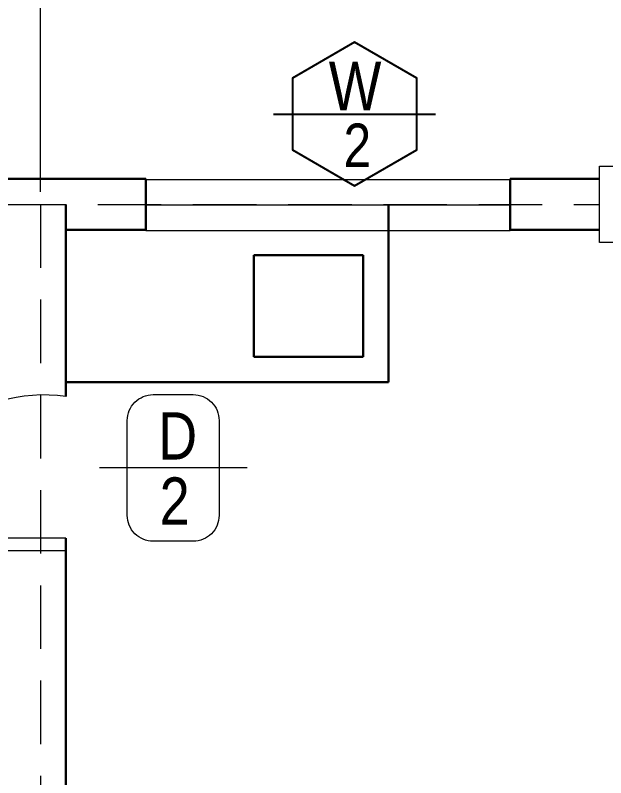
# Model space of a CAD drawing. Header units: metres. Extents: x -460 to 31334, y -1777 to 24987.
# Drawn here: x 151.455 to 153.78, y -759.056 to -756.054 of the extents above; entities that cross this region are included whole.
import ezdxf

# ---------------------------------------------------------------- set-up
doc = ezdxf.new("R2010")
doc.units = ezdxf.units.M
doc.header["$MEASUREMENT"] = 0
doc.linetypes.add('DASHED2', pattern=[0.375, 0.25, -0.125])
doc.layers.get('Defpoints').update_dxf_attribs({"color": 2})
for name, color, linetype in [('01 FURNITURE', 8, 'Continuous'), ('Anno_Door Sched', 1, 'Continuous'), ('Anno_Win&Dr Sched', 1, 'Continuous')]:
    doc.layers.add(name, color=color, linetype=linetype)
doc.layers.add('Arch_Door', color=1, linetype='Continuous', lineweight=18)
doc.layers.add('DIM', color=8, linetype='Continuous', lineweight=5)
doc.styles.add('AN100', font='ARIALN.TTF', dxfattribs={"height": 0.25})
doc.styles.get("Standard").update_dxf_attribs({"font": 'arial.ttf'})
doc.dimstyles.new('elev', dxfattribs={"dimtxt": 0.2, "dimasz": 0.18, "dimexe": 0.05, "dimexo": 0.05, "dimgap": 0.05, "dimtad": 1, "dimzin": 0, "dimdsep": 46, "dimtxsty": 'Standard', "dimblk": 'ARCHTICK', "dimcen": 0.025, "dimclrd": 256, "dimclre": 256, "dimadec": 0, "dimazin": 0, "dimtfac": 1, "dimtix": 1, "dimtofl": 0, "dimtmove": 0, "dimatfit": 3, "dimldrblk": 'ARCHTICK', "dimfxl": 0.1, "dimtolj": 1, "dimtzin": 0, "dimlwd": -1, "dimlwe": -1, "dimarcsym": 0})

# ---------------------------------------------------------------- blocks, each defined once
blk = doc.blocks.new('_ArchTick')
at = {"color": 0, "linetype": 'ByBlock', "const_width": 0.15}
blk.add_lwpolyline([(-0.5, -0.5), (0.5, 0.5)], dxfattribs=at)
blk = doc.blocks.new('*D295')
at = {"layer": 'Defpoints', "color": 0, "transparency": 16777216}
for p in [(151.5544, -753.6072), (149.7544, -756.7989), (151.5544, -756.7989)]:
    blk.add_point(p, dxfattribs=at)
at = {"layer": 'DIM', "transparency": 16777216}
for p, q in [((149.7544, -756.7489), (149.7544, -753.5572)), ((151.5544, -756.7489), (151.5544, -753.5572)), ((149.7544, -753.6072), (151.5544, -753.6072))]:
    blk.add_line(p, q, dxfattribs=at)
at = {"layer": 'DIM', "transparency": 16777216, "xscale": 0.18, "yscale": 0.18, "zscale": 0.18, "rotation": 180}
blk.add_blockref('_ArchTick', (149.7544, -753.6072), dxfattribs=at)
at = {"layer": 'DIM', "transparency": 16777216, "xscale": 0.18, "yscale": 0.18, "zscale": 0.18}
blk.add_blockref('_ArchTick', (151.5544, -753.6072), dxfattribs=at)
at = {"layer": 'DIM', "color": 0, "lineweight": 9, "transparency": 16777216, "insert": (150.6544, -753.4551), "char_height": 0.2, "attachment_point": 5}
blk.add_mtext('\\A1;1.80', dxfattribs=at)
blk = doc.blocks.new('*D296')
at = {"layer": 'Defpoints', "color": 0, "transparency": 16777216}
for p in [(158.0544, -753.6072), (151.5544, -756.7989), (158.0544, -756.7989)]:
    blk.add_point(p, dxfattribs=at)
at = {"layer": 'DIM', "transparency": 16777216}
for p, q in [((151.5544, -756.7489), (151.5544, -753.5572)), ((158.0544, -756.7489), (158.0544, -753.5572)), ((151.5544, -753.6072), (158.0544, -753.6072))]:
    blk.add_line(p, q, dxfattribs=at)
at = {"layer": 'DIM', "transparency": 16777216, "xscale": 0.18, "yscale": 0.18, "zscale": 0.18, "rotation": 180}
blk.add_blockref('_ArchTick', (151.5544, -753.6072), dxfattribs=at)
at = {"layer": 'DIM', "transparency": 16777216, "xscale": 0.18, "yscale": 0.18, "zscale": 0.18}
blk.add_blockref('_ArchTick', (158.0544, -753.6072), dxfattribs=at)
at = {"layer": 'DIM', "color": 0, "lineweight": 9, "transparency": 16777216, "insert": (154.8044, -753.4551), "char_height": 0.2, "attachment_point": 5}
blk.add_mtext('\\A1;6.50', dxfattribs=at)
blk = doc.blocks.new('*D324')
at = {"layer": 'Defpoints', "color": 0, "transparency": 16777216}
for p in [(153.9044, -754.3275), (151.5544, -756.7989), (153.9044, -756.7989)]:
    blk.add_point(p, dxfattribs=at)
at = {"layer": 'DIM', "transparency": 16777216}
for p, q in [((151.5544, -756.7489), (151.5544, -754.2775)), ((153.9044, -756.7489), (153.9044, -754.2775)), ((151.5544, -754.3275), (153.9044, -754.3275))]:
    blk.add_line(p, q, dxfattribs=at)
at = {"layer": 'DIM', "transparency": 16777216, "xscale": 0.18, "yscale": 0.18, "zscale": 0.18, "rotation": 180}
blk.add_blockref('_ArchTick', (151.5544, -754.3275), dxfattribs=at)
at = {"layer": 'DIM', "transparency": 16777216, "xscale": 0.18, "yscale": 0.18, "zscale": 0.18}
blk.add_blockref('_ArchTick', (153.9044, -754.3275), dxfattribs=at)
at = {"layer": 'DIM', "color": 0, "lineweight": 9, "transparency": 16777216, "insert": (152.7294, -754.1753), "char_height": 0.2, "attachment_point": 5}
blk.add_mtext('\\A1;2.35', dxfattribs=at)
blk = doc.blocks.new('Door')
at = {"layer": 'Anno_Door Sched', "lineweight": 9, "ltscale": 0.5}
blk.add_line((12.7884, 558.3848), (12.3721, 558.3848), dxfattribs=at)
at = {"layer": 'Anno_Door Sched', "lineweight": 9}
blk.add_lwpolyline([(12.5239, 558.5915), (12.6366, 558.5915, -0.414214), (12.7096, 558.5185), (12.7096, 558.2511, -0.414214), (12.6366, 558.1781), (12.5239, 558.1781, -0.414214), (12.4509, 558.2511), (12.4509, 558.5185, -0.414214)], format="xyb", close=True, dxfattribs=at)
at = {"layer": 'Anno_Door Sched', "linetype": 'Continuous', "insert": (12.5376, 558.5418), "char_height": 0.1333, "width": 0.065087, "attachment_point": 1, "style": 'AN100'}
blk.add_mtext('D', dxfattribs=at)

msp = doc.modelspace()

# ---------------------------------------------------------------- linework, layer by layer
at = {"color": 3, "lineweight": 9}
for points in [[(151.96941, -756.70122), (153.40335, -756.70122)], [(151.96941, -756.80122), (153.40335, -756.80122)], [(151.96941, -756.90122), (153.40335, -756.90122)]]:
    msp.add_lwpolyline(points, dxfattribs=at)
at = {"layer": '01 FURNITURE', "color": 1, "lineweight": 30}
for p, q in [((151.07167, -756.69894), (151.96941, -756.69894)), ((151.96941, -756.89894), (151.96941, -756.69894)), ((153.40335, -756.89894), (153.40335, -756.69894)), ((153.40335, -756.69894), (153.75445, -756.69894)), ((151.65445, -756.79894), (151.65445, -757.55521)), ((152.92445, -756.79894), (152.92445, -757.49894)), ((151.65445, -756.89894), (151.96941, -756.89894)), ((153.40335, -756.89894), (153.75445, -756.89894)), ((152.39445, -756.99894), (152.39445, -757.39894)), ((152.39445, -756.99894), (152.82445, -756.99894)), ((152.82445, -756.99894), (152.82445, -757.39894)), ((152.39445, -757.39894), (152.82445, -757.39894)), ((151.65445, -757.49894), (152.92445, -757.49894)), ((151.65445, -758.11339), (151.65445, -761.89894))]:
    msp.add_line(p, q, dxfattribs=at)
at = {"layer": '01 FURNITURE', "color": 250, "linetype": 'DASHED2', "lineweight": 9}
for p, q in [((149.90445, -756.79894), (153.75445, -756.79894)), ((151.55445, -756.79894), (151.55445, -761.79894))]:
    msp.add_line(p, q, dxfattribs=at)
at = {"layer": '01 FURNITURE', "color": 1, "lineweight": 9}
for p, q in [((151.65445, -758.11339), (150.95559, -758.11339)), ((151.65445, -758.16339), (150.95445, -758.16339))]:
    msp.add_line(p, q, dxfattribs=at)
at = {"layer": '01 FURNITURE', "color": 250, "lineweight": 9}
msp.add_lwpolyline([(153.75445, -756.64894), (154.05445, -756.64894), (154.05445, -756.94894), (153.75445, -756.94894), (153.75445, -756.64894)], dxfattribs=at)
at = {"layer": '01 FURNITURE', "color": 1, "lineweight": 9}
msp.add_arc((151.56883, -758.16359), 0.61438, 81.9893, 179.9813, dxfattribs=at)
at = {"layer": 'Anno_Win&Dr Sched', "color": 1}
msp.add_line((152.47159, -756.44331), (153.10971, -756.44331), dxfattribs=at)
msp.add_lwpolyline([(152.79065, -756.16076), (152.54595, -756.30203), (152.54595, -756.58458), (152.79065, -756.72586), (153.03534, -756.58458), (153.03534, -756.30203)], close=True, dxfattribs=at)

# ---------------------------------------------------------------- block references
at = {"layer": 'Arch_Door', "linetype": 'Continuous', "xscale": 1.396444098770453, "yscale": 1.396444098770453, "zscale": 1.396444098770453}
msp.add_blockref('Door', (134.50889, -1537.58975), dxfattribs=at)

# ---------------------------------------------------------------- texts
at = {"layer": 'Anno_Win&Dr Sched', "insert": (152.68903, -756.23666), "char_height": 0.1918577, "width": 0.2241403, "attachment_point": 1}
msp.add_mtext('{\\fArial Narrow|b0|i0|c0|p34;W}', dxfattribs=at)
at = {"layer": 'Arch_Door', "color": 5, "linetype": 'Continuous', "attachment_point": 1, "style": 'AN100'}
for insert, char_height, width in [((152.7472, -756.48086), 0.17054, 0.0832498), ((152.02313, -757.874), 0.18619, 0.0908906)]:
    msp.add_mtext('2', dxfattribs=dict(at, insert=insert, char_height=char_height, width=width))

# ---------------------------------------------------------------- dimensions: what is measured, and where the dimension line sits
at = {"layer": 'DIM', "color": 0, "lineweight": 9}
for base, p1, p2, picture, middle in [((151.55445, -753.60719), (149.75445, -756.79894), (151.55445, -756.79894), '*D295', (150.65445, -753.45508)), ((158.05445, -753.60719), (151.55445, -756.79894), (158.05445, -756.79894), '*D296', (154.80445, -753.45508)), ((153.90445, -754.32745), (151.55445, -756.79894), (153.90445, -756.79894), '*D324', (152.72945, -754.17527))]:
    dim = msp.add_linear_dim(base=base, p1=p1, p2=p2, dimstyle='elev', dxfattribs=at)
    dim.commit()
    dim.dimension.update_dxf_attribs({"geometry": picture, "text_midpoint": middle})

doc.saveas('drawing.dxf')
